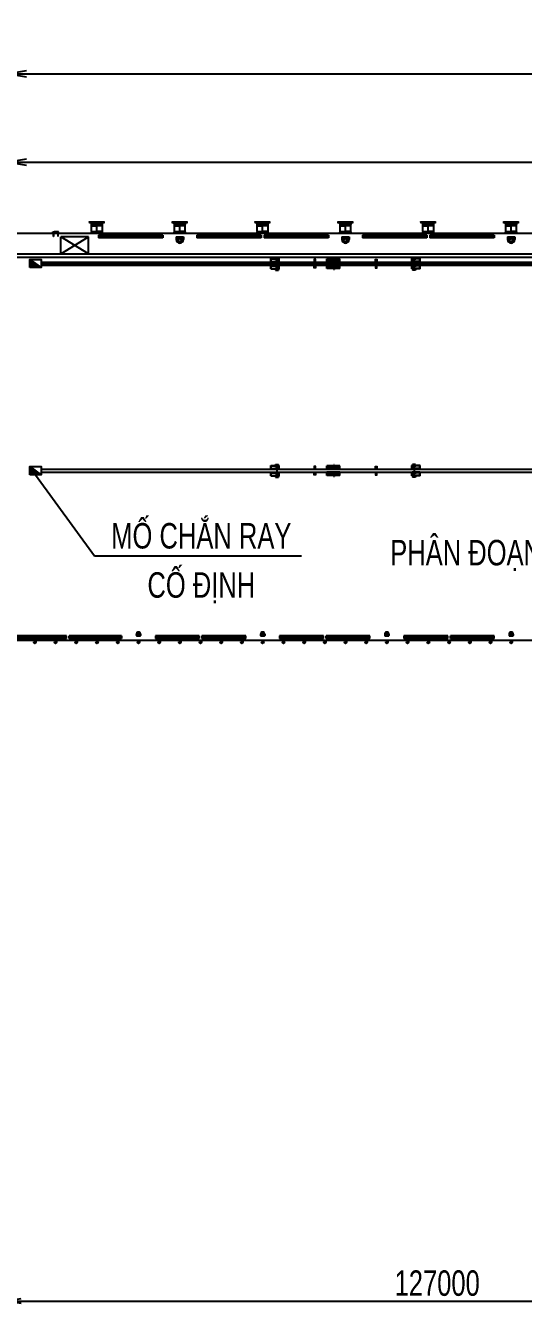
# Model space of a CAD drawing. Extents: x 3412 to 1212600, y 2456 to 246916.
# Drawn here: x 409423 to 482711, y 30037 to 219290 of the extents above; entities that cross this region are included whole.
import ezdxf
from ezdxf.enums import TextEntityAlignment as Align

# ---------------------------------------------------------------- set-up
doc = ezdxf.new("R2010")
doc.units = 0
doc.header["$LTSCALE"] = 20
doc.header["$MEASUREMENT"] = 0
for name, pattern in [('ACAD_ISO10W100', [18, 12, -3, 0, -3]), ('CENTER', [2, 1.25, -0.25, 0.25, -0.25]), ('CENTER2', [28.575, 19.05, -3.175, 3.175, -3.175]), ('HIDDEN', [0.375, 0.25, -0.125])]:
    doc.linetypes.add(name, pattern=pattern)
doc.layers.get('0').update_dxf_attribs({"linetype": 'CONTINUOUS'})
doc.layers.get('DEFPOINTS').update_dxf_attribs({"linetype": 'CONTINUOUS'})
for name, color, linetype in [('BAO', 7, 'CONTINUOUS'), ('CEN', 1, 'CENTER'), ('CENTER', 1, 'CENTER2'), ('DIM', 4, 'CONTINUOUS'), ('FENDER', 4, 'CONTINUOUS'), ('Gochanxe', 6, 'CONTINUOUS'), ('HIDDEN', 9, 'HIDDEN'), ('KHUAT', 8, 'HIDDEN'), ('TEXT', 4, 'CONTINUOUS'), ('Text-Vie', 4, 'CONTINUOUS'), ('THEP', 2, 'CONTINUOUS'), ('TRUC', 1, 'CENTER'), ('ve', 6, 'CONTINUOUS')]:
    doc.layers.add(name, color=color, linetype=linetype)
doc.styles.add('VNROMANS', font='vn_vni.shx', dxfattribs={"width": 0.75, "bigfont": 'bigfont.shx'})
doc.dimstyles.new('D1500', dxfattribs={"dimscale": 1500, "dimtxt": 2.5, "dimasz": 1.5, "dimexe": 1, "dimexo": 0, "dimgap": 0.5, "dimtad": 1, "dimzin": 12, "dimdsep": 46, "dimtxsty": 'VNROMANS', "dimblk1": 'OPEN', "dimblk2": 'OPEN', "dimsah": 1, "dimcen": -1, "dimclrd": 4, "dimclre": 4, "dimclrt": 4, "dimadec": 0, "dimazin": 0, "dimtfac": 1, "dimtmove": 2, "dimatfit": 3, "dimldrblk": 'OPEN', "dimfxl": 1, "dimtolj": 1, "dimtzin": 12, "dimarcsym": 0})
doc.dimstyles.new('D2000', dxfattribs={"dimscale": 2000, "dimtxt": 2.5, "dimasz": 1.5, "dimexe": 1, "dimexo": 0, "dimgap": 0.65, "dimtad": 1, "dimdec": 0, "dimzin": 12, "dimdsep": 46, "dimtxsty": 'VNROMANS', "dimblk1": 'OPEN', "dimblk2": 'OPEN', "dimsah": 1, "dimcen": -1, "dimclrd": 4, "dimclre": 4, "dimclrt": 4, "dimadec": 0, "dimazin": 0, "dimtfac": 1, "dimtdec": 0, "dimtmove": 2, "dimatfit": 3, "dimldrblk": 'OPEN', "dimfxl": 1, "dimtolj": 1, "dimtzin": 12, "dimarcsym": 0})

# ---------------------------------------------------------------- blocks, each defined once
blk = doc.blocks.new('STOWN PIN')
at = {"layer": 'BAO'}
for p, q in [((1013225, 483978), (1013225, 483508)), ((1013225, 483978), (1015125, 483978)), ((1013225, 483508), (1015125, 483508)), ((1013225, 483048), (1013225, 482578)), ((1013225, 483048), (1015125, 483048)), ((1013355, 483903), (1013355, 483553)), ((1013355, 483903), (1014995, 483903)), ((1013355, 483553), (1014995, 483553)), ((1013355, 483003), (1014995, 483003)), ((1013355, 482653), (1013355, 483003)), ((1013355, 482653), (1014995, 482653)), ((1013475, 483818), (1013475, 483783)), ((1013475, 483818), (1014875, 483818)), ((1013475, 483783), (1014875, 483783)), ((1013475, 483638), (1013475, 483673)), ((1013475, 483673), (1014875, 483673)), ((1013475, 483638), (1014875, 483638)), ((1013475, 482918), (1014875, 482918)), ((1013475, 482918), (1013475, 482883)), ((1013475, 482883), (1014875, 482883)), ((1013475, 482773), (1014875, 482773)), ((1013475, 482738), (1013475, 482773)), ((1013475, 482738), (1014875, 482738)), ((1013575, 483818), (1013575, 483783)), ((1013575, 483638), (1013575, 483673)), ((1013575, 482918), (1013575, 482883)), ((1013575, 482738), (1013575, 482773)), ((1013875, 483853), (1013975, 483853)), ((1013875, 483853), (1013875, 483603)), ((1013875, 483603), (1013975, 483603)), ((1013875, 482703), (1013875, 482953)), ((1013875, 482953), (1013975, 482953)), ((1013875, 482703), (1013975, 482703)), ((1013975, 483853), (1013975, 483603)), ((1013975, 482703), (1013975, 482953)), ((1014375, 483853), (1014475, 483853)), ((1014375, 483853), (1014375, 483603)), ((1014375, 483603), (1014475, 483603)), ((1014375, 482703), (1014375, 482953)), ((1014375, 482953), (1014475, 482953)), ((1014375, 482703), (1014475, 482703)), ((1014475, 483853), (1014475, 483603)), ((1014475, 482703), (1014475, 482953)), ((1014775, 483818), (1014775, 483783)), ((1014775, 483638), (1014775, 483673)), ((1014775, 482918), (1014775, 482883)), ((1014775, 482738), (1014775, 482773)), ((1014875, 483818), (1014875, 483783)), ((1014875, 483638), (1014875, 483673)), ((1014875, 482918), (1014875, 482883)), ((1014875, 482738), (1014875, 482773)), ((1014995, 483903), (1014995, 483553)), ((1014995, 482653), (1014995, 483003)), ((1015125, 483978), (1015125, 483508)), ((1015125, 483048), (1015125, 482578)), ((1013225, 482578), (1015125, 482578))]:
    blk.add_line(p, q, dxfattribs=at)
at = {"layer": 'CEN', "ltscale": 0.1}
for p, q in [((1013225, 483728), (1015125, 483728)), ((1013225, 482828), (1015125, 482828)), ((1013460, 483803), (1013370, 483803)), ((1013460, 483653), (1013370, 483653)), ((1013460, 482903), (1013370, 482903)), ((1013460, 482753), (1013370, 482753)), ((1013415, 483848), (1013415, 483759)), ((1013415, 483609), (1013415, 483698)), ((1013415, 482948), (1013415, 482859)), ((1013415, 482709), (1013415, 482798)), ((1014075, 483764), (1014075, 483693)), ((1014075, 482793), (1014075, 482864)), ((1014890, 483803), (1014980, 483803)), ((1014890, 483653), (1014980, 483653)), ((1014890, 482903), (1014980, 482903)), ((1014890, 482753), (1014980, 482753)), ((1014935, 483848), (1014935, 483759)), ((1014935, 483609), (1014935, 483698)), ((1014935, 482948), (1014935, 482859)), ((1014935, 482709), (1014935, 482798))]:
    blk.add_line(p, q, dxfattribs=at)
at = {"layer": 'HIDDEN', "ltscale": 0.2}
for p, q in [((1014055, 483728), (1014055, 484151)), ((1014055, 482828), (1014055, 482406)), ((1014095, 483728), (1014095, 484151)), ((1014095, 482828), (1014095, 482406))]:
    blk.add_line(p, q, dxfattribs=at)
at = {"layer": 'KHUAT'}
for p, q in [((1013690, 483876), (1013780, 483876)), ((1013690, 483876), (1013690, 483786)), ((1013690, 483786), (1013780, 483786)), ((1013690, 483671), (1013780, 483671)), ((1013690, 483671), (1013690, 483581)), ((1013690, 483581), (1013780, 483581)), ((1013690, 482886), (1013690, 482961)), ((1013690, 482961), (1013780, 482961)), ((1013690, 482886), (1013780, 482886)), ((1013690, 482771), (1013780, 482771)), ((1013690, 482696), (1013690, 482771)), ((1013690, 482696), (1013780, 482696)), ((1013780, 483876), (1013780, 483786)), ((1013780, 483671), (1013780, 483581)), ((1013780, 482886), (1013780, 482961)), ((1013780, 482696), (1013780, 482771)), ((1014130, 483876), (1014130, 483786)), ((1014130, 483876), (1014220, 483876)), ((1014130, 483786), (1014220, 483786)), ((1014130, 483671), (1014130, 483581)), ((1014130, 483671), (1014220, 483671)), ((1014130, 483581), (1014220, 483581)), ((1014130, 482961), (1014220, 482961)), ((1014130, 482886), (1014130, 482961)), ((1014130, 482886), (1014220, 482886)), ((1014130, 482771), (1014220, 482771)), ((1014130, 482696), (1014130, 482771)), ((1014130, 482696), (1014220, 482696)), ((1014220, 483876), (1014220, 483786)), ((1014220, 483671), (1014220, 483581)), ((1014220, 482886), (1014220, 482961)), ((1014220, 482696), (1014220, 482771)), ((1014570, 483876), (1014660, 483876)), ((1014570, 483876), (1014570, 483786)), ((1014570, 483786), (1014660, 483786)), ((1014570, 483671), (1014660, 483671)), ((1014570, 483671), (1014570, 483581)), ((1014570, 483581), (1014660, 483581)), ((1014570, 482886), (1014570, 482961)), ((1014570, 482961), (1014660, 482961)), ((1014570, 482886), (1014660, 482886)), ((1014570, 482696), (1014570, 482771)), ((1014570, 482771), (1014660, 482771)), ((1014570, 482696), (1014660, 482696)), ((1014660, 483876), (1014660, 483786)), ((1014660, 483671), (1014660, 483581)), ((1014660, 482886), (1014660, 482961)), ((1014660, 482696), (1014660, 482771))]:
    blk.add_line(p, q, dxfattribs=at)
for centre in [(1014075, 483728), (1014075, 482828)]:
    blk.add_circle(centre, 20, dxfattribs=at)
for centre, radius, start, end in [((1014065, 484145), 12, 33.19479, 146.80525), ((1014085, 484145), 11.9, 33.18021, 146.81983), ((1014085, 484158), 11.9, 213.18021, 326.81983), ((1014065, 482412), 12, 213.19475, 326.80521), ((1014085, 482399), 11.9, 33.18017, 146.81979), ((1014085, 482412), 11.9, 213.18017, 326.81979)]:
    blk.add_arc(centre, radius, start, end, dxfattribs=at)
blk = doc.blocks.new('_OPEN')
at = {"color": 0, "linetype": 'ByBlock'}
for p, q in [((-1, 0.167), (0, 0)), ((0, 0), (-1, -0.167)), ((0, 0), (-1, 0))]:
    blk.add_line(p, q, dxfattribs=at)
blk = doc.blocks.new('*D65')
at = {"layer": 'DEFPOINTS', "color": 0, "transparency": 16777216}
for p in [(406528, 37231), (533528, 37231), (533528, 31537)]:
    blk.add_point(p, dxfattribs=at)
at = {"layer": 'DIM', "color": 4, "lineweight": -2, "transparency": 16777216}
for p, q in [((406528, 37231), (406528, 30037)), ((533528, 37231), (533528, 30037)), ((408778, 31537), (531278, 31537))]:
    blk.add_line(p, q, dxfattribs=at)
at = {"layer": 'DIM', "color": 4, "lineweight": -2, "transparency": 16777216, "xscale": 2250, "yscale": 2250, "zscale": 2250, "rotation": 180}
blk.add_blockref('_OPEN', (406528, 31537), dxfattribs=at)
at = {"layer": 'DIM', "color": 4, "lineweight": -2, "transparency": 16777216, "xscale": 2250, "yscale": 2250, "zscale": 2250}
blk.add_blockref('_OPEN', (533528, 31537), dxfattribs=at)
at = {"layer": 'DIM', "color": 4, "transparency": 16777216, "insert": (470028, 34162), "char_height": 3750, "attachment_point": 5, "style": 'VNROMANS'}
blk.add_mtext('\\A1;127000', dxfattribs=at)
blk = doc.blocks.new('demd400')
at = {"layer": 'BAO', "color": 6}
for radius in [200, 100]:
    blk.add_circle((7334189.5, 1053256.5), radius, dxfattribs=at)
blk = doc.blocks.new('DEM1450')
at = {"layer": 'DIM', "color": 1, "linetype": 'CENTER2', "ltscale": 2}
for p, q in [((-1450804, 656360), (-1450804, 656532)), ((-1450804, 654952), (-1450804, 655124)), ((-1449154, 656360), (-1449154, 656532)), ((-1449154, 654952), (-1449154, 655124))]:
    blk.add_line(p, q, dxfattribs=at)
at = {"layer": 've', "color": 7}
for p, q in [((-1450904, 656425), (-1450904, 656467)), ((-1450904, 656467), (-1449054, 656467)), ((-1450904, 656425), (-1450846, 656425)), ((-1450904, 655059), (-1449979, 655059)), ((-1450904, 655017), (-1450904, 655059)), ((-1450904, 655017), (-1449054, 655017)), ((-1450774, 656367), (-1450846, 656425)), ((-1450846, 656425), (-1449979, 656425)), ((-1450751, 655117), (-1450809, 655059)), ((-1450786, 656065), (-1449979, 656065)), ((-1450786, 655290), (-1450786, 656058)), ((-1450785, 656072), (-1450775, 656174)), ((-1450784, 655269), (-1449979, 655269)), ((-1450757, 655173), (-1450780, 655249)), ((-1450774, 656367), (-1449979, 656367)), ((-1450774, 656188), (-1450774, 656367)), ((-1450774, 656181), (-1449979, 656181)), ((-1450752, 655153), (-1449979, 655153)), ((-1450751, 655117), (-1450751, 655132)), ((-1450751, 655117), (-1449979, 655117)), ((-1449054, 656425), (-1449979, 656425)), ((-1449184, 656367), (-1449979, 656367)), ((-1449184, 656181), (-1449979, 656181)), ((-1449172, 656065), (-1449979, 656065)), ((-1449173, 655269), (-1449979, 655269)), ((-1449205, 655153), (-1449979, 655153)), ((-1449207, 655117), (-1449979, 655117)), ((-1449054, 655059), (-1449979, 655059)), ((-1449719, 655059), (-1449894, 655059)), ((-1449174, 655059), (-1449219, 655059)), ((-1449207, 655117), (-1449207, 655132)), ((-1449207, 655117), (-1449207, 655132)), ((-1449207, 655117), (-1449149, 655059)), ((-1449207, 655117), (-1449174, 655084)), ((-1449201, 655173), (-1449178, 655249)), ((-1449184, 656367), (-1449112, 656425)), ((-1449184, 656188), (-1449184, 656367)), ((-1449173, 656072), (-1449183, 656174)), ((-1449172, 655290), (-1449172, 656058)), ((-1449054, 656425), (-1449054, 656467)), ((-1449054, 655017), (-1449054, 655059))]:
    blk.add_line(p, q, dxfattribs=at)
at = {"layer": 've', "color": 1, "linetype": 'ACAD_ISO10W100', "ltscale": 0.1}
blk.add_line((-1449979, 655017), (-1449979, 656639), dxfattribs=at)
blk.add_line((-1449979, 655017), (-1449979, 656639), dxfattribs=at)
at = {"layer": 've', "color": 7}
for centre, start, end in [((-1450641, 656058), 174.09386, 180), ((-1450641, 655290), 180, 196.78983), ((-1450919, 656188), 354.09386, 0), ((-1450896, 655132), 0, 16.78983), ((-1449062, 655132), 163.21017, 180), ((-1449039, 656188), 180, 185.90614), ((-1449317, 655290), 343.21017, 0), ((-1449317, 656058), 0, 5.90614)]:
    blk.add_arc(centre, 145, start, end, dxfattribs=at)
blk = doc.blocks.new('*D75')
at = {"layer": 'DEFPOINTS', "color": 0, "transparency": 16777216}
for p in [(609538, 199207), (406528, 192931), (609538, 192931)]:
    blk.add_point(p, dxfattribs=at)
at = {"layer": 'DIM', "color": 4, "lineweight": -2, "transparency": 16777216}
for p, q in [((406528, 192931), (406528, 201207)), ((609538, 192931), (609538, 201207)), ((409528, 199207), (606538, 199207))]:
    blk.add_line(p, q, dxfattribs=at)
at = {"layer": 'DIM', "color": 4, "lineweight": -2, "transparency": 16777216, "xscale": 3000, "yscale": 3000, "zscale": 3000, "rotation": 180}
blk.add_blockref('_OPEN', (406528, 199207), dxfattribs=at)
at = {"layer": 'DIM', "color": 4, "lineweight": -2, "transparency": 16777216, "xscale": 3000, "yscale": 3000, "zscale": 3000}
blk.add_blockref('_OPEN', (609538, 199207), dxfattribs=at)
at = {"layer": 'DIM', "color": 4, "transparency": 16777216, "insert": (508033, 203007), "char_height": 5000, "attachment_point": 5, "style": 'VNROMANS'}
blk.add_mtext('\\A1;203010', dxfattribs=at)
blk = doc.blocks.new('*D79')
at = {"layer": 'DEFPOINTS', "color": 0, "transparency": 16777216}
for p in [(1206528, 212209), (406528, 192931), (1206528, 192931)]:
    blk.add_point(p, dxfattribs=at)
at = {"layer": 'DIM', "color": 4, "lineweight": -2, "transparency": 16777216}
for p, q in [((406528, 192931), (406528, 214209)), ((1206528, 192931), (1206528, 214209)), ((409528, 212209), (1203528, 212209))]:
    blk.add_line(p, q, dxfattribs=at)
at = {"layer": 'DIM', "color": 4, "lineweight": -2, "transparency": 16777216, "xscale": 3000, "yscale": 3000, "zscale": 3000, "rotation": 180}
blk.add_blockref('_OPEN', (406528, 212209), dxfattribs=at)
at = {"layer": 'DIM', "color": 4, "lineweight": -2, "transparency": 16777216, "xscale": 3000, "yscale": 3000, "zscale": 3000}
blk.add_blockref('_OPEN', (1206528, 212209), dxfattribs=at)
at = {"layer": 'DIM', "color": 4, "transparency": 16777216, "insert": (806528, 216009), "char_height": 5000, "attachment_point": 5, "style": 'VNROMANS'}
blk.add_mtext('\\A1;800000', dxfattribs=at)
blk = doc.blocks.new('gcx')
at = {"layer": 'Gochanxe'}
for p, q in [((23095, -300), (13595, -300)), ((13595, -300), (13595, -700)), ((23095, -550), (13595, -550)), ((23095, -700), (13595, -700)), ((23095, -300), (23095, -700)), ((28096, -300), (28096, -700)), ((37595, -300), (28096, -300)), ((37595, -550), (28096, -550)), ((37595, -700), (28096, -700)), ((37595, -300), (37595, -700)), ((47495, -300), (37995, -300)), ((37995, -300), (37995, -700)), ((47495, -550), (37995, -550)), ((47495, -700), (37995, -700)), ((47495, -300), (47495, -700)), ((52496, -300), (52496, -700)), ((61995, -300), (52496, -300)), ((61995, -550), (52496, -550)), ((61995, -700), (52496, -700)), ((61995, -300), (61995, -700)), ((71896, -300), (62395, -300)), ((62395, -300), (62395, -700)), ((71896, -550), (62395, -550)), ((71896, -700), (62395, -700)), ((71896, -300), (71896, -700)), ((8895, -59300), (1195, -59300)), ((8895, -59450), (1195, -59450)), ((8895, -59700), (1195, -59700)), ((8895, -59700), (8895, -59300)), ((16995, -59300), (9295, -59300)), ((9295, -59700), (9295, -59300)), ((16995, -59450), (9295, -59450)), ((16995, -59700), (9295, -59700)), ((16995, -59300), (16995, -59700)), ((21995, -59300), (21995, -59700)), ((28445, -59300), (21995, -59300)), ((28445, -59450), (21995, -59450)), ((28445, -59700), (21995, -59700)), ((28445, -59700), (28445, -59300)), ((35295, -59300), (28845, -59300)), ((28845, -59700), (28845, -59300)), ((35295, -59450), (28845, -59450)), ((35295, -59700), (28845, -59700)), ((35295, -59700), (35295, -59300)), ((40295, -59300), (40295, -59700)), ((46745, -59300), (40295, -59300)), ((46745, -59450), (40295, -59450)), ((46745, -59700), (40295, -59700)), ((46745, -59700), (46745, -59300)), ((53595, -59300), (47145, -59300)), ((47145, -59700), (47145, -59300)), ((53595, -59450), (47145, -59450)), ((53595, -59700), (47145, -59700)), ((53595, -59700), (53595, -59300)), ((58595, -59300), (58595, -59700)), ((65045, -59300), (58595, -59300)), ((65045, -59450), (58595, -59450)), ((65045, -59700), (58595, -59700)), ((65045, -59700), (65045, -59300)), ((71895, -59300), (65445, -59300)), ((65445, -59700), (65445, -59300)), ((71895, -59450), (65445, -59450)), ((71895, -59700), (65445, -59700)), ((71895, -59700), (71895, -59300))]:
    blk.add_line(p, q, dxfattribs=at)

msp = doc.modelspace()

# ---------------------------------------------------------------- hatches: boundary and pattern name
at = {"layer": 'BAO', "linetype": 'ByBlock'}
for points in [[(410021.595, 184856.991), (410021.595, 183674.991), (411706.595, 183674.991)], [(410021.595, 154376.991), (410021.595, 153194.991), (411706.595, 153194.991)]]:
    msp.add_hatch(color=256, dxfattribs=at).paths.add_polyline_path(points)
at = {"layer": 'BAO', "linetype": 'ByBlock', "lineweight": 15}
h = msp.add_hatch(color=256, dxfattribs=at)
h.paths.add_polyline_path([(452173.412, 184915.991), (452023.412, 184915.991), (452023.412, 184765.991), (452173.412, 184765.991)])
h.paths.add_polyline_path([(452023.412, 184765.991), (451873.412, 184765.991), (451873.412, 184615.991), (452023.412, 184615.991)])
h = msp.add_hatch(color=256, dxfattribs=at)
h.paths.add_polyline_path([(452173.412, 183915.991), (452023.412, 183915.991), (452023.412, 183765.991), (452173.412, 183765.991)])
h.paths.add_polyline_path([(452023.412, 183765.991), (451873.412, 183765.991), (451873.412, 183615.991), (452023.412, 183615.991)])
h = msp.add_hatch(color=256, dxfattribs=at)
h.paths.add_polyline_path([(460873.412, 184915.991), (461023.412, 184915.991), (461023.412, 184765.991), (460873.412, 184765.991)])
h.paths.add_polyline_path([(461023.412, 184765.991), (461173.412, 184765.991), (461173.412, 184615.991), (461023.412, 184615.991)])
h = msp.add_hatch(color=256, dxfattribs=at)
h.paths.add_polyline_path([(460873.412, 183915.991), (461023.412, 183915.991), (461023.412, 183765.991), (460873.412, 183765.991)])
h.paths.add_polyline_path([(461023.412, 183765.991), (461173.412, 183765.991), (461173.412, 183615.991), (461023.412, 183615.991)])
h = msp.add_hatch(color=256, dxfattribs=at)
h.paths.add_polyline_path([(452173.412, 154435.991), (452023.412, 154435.991), (452023.412, 154285.991), (452173.412, 154285.991)])
h.paths.add_polyline_path([(452023.412, 154285.991), (451873.412, 154285.991), (451873.412, 154135.991), (452023.412, 154135.991)])
h = msp.add_hatch(color=256, dxfattribs=at)
h.paths.add_polyline_path([(452173.412, 153435.991), (452023.412, 153435.991), (452023.412, 153285.991), (452173.412, 153285.991)])
h.paths.add_polyline_path([(452023.412, 153285.991), (451873.412, 153285.991), (451873.412, 153135.991), (452023.412, 153135.991)])
h = msp.add_hatch(color=256, dxfattribs=at)
h.paths.add_polyline_path([(460873.412, 154435.991), (461023.412, 154435.991), (461023.412, 154285.991), (460873.412, 154285.991)])
h.paths.add_polyline_path([(461023.412, 154285.991), (461173.412, 154285.991), (461173.412, 154135.991), (461023.412, 154135.991)])
h = msp.add_hatch(color=256, dxfattribs=at)
h.paths.add_polyline_path([(460873.412, 153435.991), (461023.412, 153435.991), (461023.412, 153285.991), (460873.412, 153285.991)])
h.paths.add_polyline_path([(461023.412, 153285.991), (461173.412, 153285.991), (461173.412, 153135.991), (461023.412, 153135.991)])

# ---------------------------------------------------------------- linework, layer by layer
at = {"color": 7}
msp.add_line((406528.412, 188765.991), (506518.412, 188765.991), dxfattribs=at)
at = {"layer": 'BAO'}
for p, q in [((413398.412, 188765.991), (413398.412, 188965.991)), ((413398.412, 188965.991), (413598.412, 188965.991)), ((413483.412, 188565.991), (413483.412, 188265.991)), ((413513.412, 188565.991), (413483.412, 188565.991)), ((413513.412, 188265.991), (413483.412, 188265.991)), ((413513.412, 188565.991), (413513.412, 188265.991)), ((413598.412, 188965.991), (413598.412, 188765.991)), ((414023.412, 188940.991), (413623.412, 188940.991)), ((413623.412, 188890.991), (414023.412, 188890.991)), ((414048.412, 188965.991), (414048.412, 188765.991)), ((414248.412, 188965.991), (414048.412, 188965.991)), ((414133.412, 188565.991), (414133.412, 188265.991)), ((414163.412, 188565.991), (414133.412, 188565.991)), ((414163.412, 188265.991), (414133.412, 188265.991)), ((414163.412, 188565.991), (414163.412, 188265.991)), ((414248.412, 188765.991), (414248.412, 188965.991)), ((418685.912, 185695.991), (414585.912, 188195.991)), ((414585.962, 185695.991), (418685.912, 188195.991)), ((431600.627, 188230.991), (431600.627, 187823.491)), ((431600.627, 188230.991), (432645.627, 188230.991)), ((431925.406, 187744.076), (431925.406, 187797.187)), ((432320.848, 187744.076), (432320.848, 187797.187)), ((432645.627, 188230.991), (432645.627, 187823.491)), ((456000.627, 188230.991), (456000.627, 187823.491)), ((456000.627, 188230.991), (457045.627, 188230.991)), ((456325.406, 187744.076), (456325.406, 187797.187)), ((456720.848, 187744.076), (456720.848, 187797.187)), ((457045.627, 188230.991), (457045.627, 187823.491)), ((480400.627, 188230.991), (480400.627, 187823.491)), ((480400.627, 188230.991), (481445.627, 188230.991)), ((480725.406, 187744.076), (480725.406, 187797.187)), ((481120.848, 187744.076), (481120.848, 187797.187)), ((481445.627, 188230.991), (481445.627, 187823.491)), ((406528.412, 185695.991), (415073.412, 185695.991)), ((418680.961, 185695.991), (500628.412, 185695.991)), ((406528.412, 185235.991), (415073.412, 185235.991)), ((411706.595, 184495.991), (1008695.912, 184495.991)), ((411706.595, 184035.991), (1008695.912, 184035.991)), ((415073.412, 185235.991), (500628.412, 185235.991)), ((415073.412, 184495.991), (418873.412, 184495.991)), ((445523.412, 185020.991), (446213.412, 185020.991)), ((445523.412, 184545.991), (445523.412, 185020.991)), ((445573.412, 184970.991), (445523.412, 185020.991)), ((445573.412, 184495.991), (445523.412, 184545.991)), ((445573.412, 184035.991), (445523.412, 183985.991)), ((445523.412, 183510.991), (445523.412, 183985.991)), ((445573.412, 184970.991), (446263.412, 184970.991)), ((445573.412, 184495.991), (445573.412, 184970.991)), ((445573.412, 184570.991), (446723.412, 184570.991)), ((445573.412, 184495.991), (446723.412, 184495.991)), ((445573.412, 184035.991), (446723.412, 184035.991)), ((445573.412, 183560.991), (445573.412, 184035.991)), ((445573.412, 183960.991), (446723.412, 183960.991)), ((446213.412, 185170.991), (446633.412, 185170.991)), ((446213.412, 185020.991), (446213.412, 185170.991)), ((446263.412, 185120.991), (446213.412, 185170.991)), ((446213.412, 185020.991), (446263.412, 184970.991)), ((446263.412, 184970.991), (446263.412, 185120.991)), ((446263.412, 185120.991), (446583.412, 185120.991)), ((446263.412, 184815.991), (446263.412, 184865.991)), ((446263.412, 184865.991), (446583.412, 184865.991)), ((446263.412, 184815.991), (446583.412, 184815.991)), ((446263.412, 184725.991), (446583.412, 184725.991)), ((446263.412, 184675.991), (446263.412, 184725.991)), ((446263.412, 184675.991), (446583.412, 184675.991)), ((446263.412, 183855.991), (446583.412, 183855.991)), ((446263.412, 183855.991), (446263.412, 183805.991)), ((446263.412, 183805.991), (446583.412, 183805.991)), ((446263.412, 183715.991), (446263.412, 183665.991)), ((446263.412, 183715.991), (446583.412, 183715.991)), ((446263.412, 183665.991), (446583.412, 183665.991)), ((446583.412, 185120.991), (446633.412, 185170.991)), ((446583.412, 184970.991), (446583.412, 185120.991)), ((446633.412, 185020.991), (446583.412, 184970.991)), ((446583.412, 184970.991), (446723.412, 184970.991)), ((446583.412, 184815.991), (446583.412, 184865.991)), ((446583.412, 184675.991), (446583.412, 184725.991)), ((446583.412, 183855.991), (446583.412, 183805.991)), ((446583.412, 183715.991), (446583.412, 183665.991)), ((446633.412, 185020.991), (446633.412, 185170.991)), ((446633.412, 185020.991), (446773.412, 185020.991)), ((446723.412, 184495.991), (446723.412, 184970.991)), ((446773.412, 184545.991), (446723.412, 184495.991)), ((446773.412, 183985.991), (446723.412, 184035.991)), ((446723.412, 183560.991), (446723.412, 184035.991)), ((446773.412, 184545.991), (446773.412, 185020.991)), ((446773.412, 183510.991), (446773.412, 183985.991)), ((466273.412, 184545.991), (466273.412, 185020.991)), ((466413.412, 185020.991), (466273.412, 185020.991)), ((466273.412, 184545.991), (466323.412, 184495.991)), ((466273.412, 183985.991), (466323.412, 184035.991)), ((466273.412, 183510.991), (466273.412, 183985.991)), ((466323.412, 184495.991), (466323.412, 184970.991)), ((466463.412, 184970.991), (466323.412, 184970.991)), ((467473.412, 184570.991), (466323.412, 184570.991)), ((467473.412, 184495.991), (466323.412, 184495.991)), ((467473.412, 184035.991), (466323.412, 184035.991)), ((466323.412, 183560.991), (466323.412, 184035.991)), ((467473.412, 183960.991), (466323.412, 183960.991)), ((466833.412, 185170.991), (466413.412, 185170.991)), ((466413.412, 185020.991), (466413.412, 185170.991)), ((466463.412, 185120.991), (466413.412, 185170.991)), ((466413.412, 185020.991), (466463.412, 184970.991)), ((466463.412, 184970.991), (466463.412, 185120.991)), ((466783.412, 185120.991), (466463.412, 185120.991)), ((466463.412, 184815.991), (466463.412, 184865.991)), ((466783.412, 184865.991), (466463.412, 184865.991)), ((466783.412, 184815.991), (466463.412, 184815.991)), ((466783.412, 184725.991), (466463.412, 184725.991)), ((466463.412, 184675.991), (466463.412, 184725.991)), ((466783.412, 184675.991), (466463.412, 184675.991)), ((466783.412, 183855.991), (466463.412, 183855.991)), ((466463.412, 183855.991), (466463.412, 183805.991)), ((466783.412, 183805.991), (466463.412, 183805.991)), ((466463.412, 183715.991), (466463.412, 183665.991)), ((466783.412, 183715.991), (466463.412, 183715.991)), ((466783.412, 183665.991), (466463.412, 183665.991)), ((466783.412, 185120.991), (466833.412, 185170.991)), ((466783.412, 184970.991), (466783.412, 185120.991)), ((466833.412, 185020.991), (466783.412, 184970.991)), ((467473.412, 184970.991), (466783.412, 184970.991)), ((466783.412, 184815.991), (466783.412, 184865.991)), ((466783.412, 184675.991), (466783.412, 184725.991)), ((466783.412, 183855.991), (466783.412, 183805.991)), ((466783.412, 183715.991), (466783.412, 183665.991)), ((466833.412, 185020.991), (466833.412, 185170.991)), ((467523.412, 185020.991), (466833.412, 185020.991)), ((467473.412, 184970.991), (467523.412, 185020.991)), ((467473.412, 184495.991), (467473.412, 184970.991)), ((467473.412, 184495.991), (467523.412, 184545.991)), ((467473.412, 184035.991), (467523.412, 183985.991)), ((467473.412, 183560.991), (467473.412, 184035.991)), ((467523.412, 184545.991), (467523.412, 185020.991)), ((467523.412, 183510.991), (467523.412, 183985.991)), ((445573.412, 183560.991), (445523.412, 183510.991)), ((445523.412, 183510.991), (446213.412, 183510.991)), ((445573.412, 183560.991), (446263.412, 183560.991)), ((446263.412, 183560.991), (446213.412, 183510.991)), ((446213.412, 183510.991), (446213.412, 183310.991)), ((446263.412, 183360.991), (446213.412, 183310.991)), ((446213.412, 183310.991), (446633.412, 183310.991)), ((446263.412, 183560.991), (446263.412, 183360.991)), ((446263.412, 183360.991), (446583.412, 183360.991)), ((446633.412, 183510.991), (446583.412, 183560.991)), ((446583.412, 183560.991), (446723.412, 183560.991)), ((446583.412, 183560.991), (446583.412, 183360.991)), ((446583.412, 183360.991), (446633.412, 183310.991)), ((446633.412, 183510.991), (446773.412, 183510.991)), ((446633.412, 183510.991), (446633.412, 183310.991)), ((446723.412, 183560.991), (446773.412, 183510.991)), ((466323.412, 183560.991), (466273.412, 183510.991)), ((466413.412, 183510.991), (466273.412, 183510.991)), ((466463.412, 183560.991), (466323.412, 183560.991)), ((466413.412, 183510.991), (466463.412, 183560.991)), ((466413.412, 183510.991), (466413.412, 183310.991)), ((466463.412, 183360.991), (466413.412, 183310.991)), ((466833.412, 183310.991), (466413.412, 183310.991)), ((466463.412, 183560.991), (466463.412, 183360.991)), ((466783.412, 183360.991), (466463.412, 183360.991)), ((466783.412, 183560.991), (466833.412, 183510.991)), ((466783.412, 183560.991), (466783.412, 183360.991)), ((467473.412, 183560.991), (466783.412, 183560.991)), ((466783.412, 183360.991), (466833.412, 183310.991)), ((466833.412, 183510.991), (466833.412, 183310.991)), ((467523.412, 183510.991), (466833.412, 183510.991)), ((467473.412, 183560.991), (467523.412, 183510.991)), ((411706.595, 154015.991), (1009210.535, 154015.991)), ((411706.595, 153555.991), (1009210.535, 153555.991)), ((445523.412, 154540.991), (446213.412, 154540.991)), ((445523.412, 154065.991), (445523.412, 154540.991)), ((445573.412, 154490.991), (445523.412, 154540.991)), ((445573.412, 154015.991), (445523.412, 154065.991)), ((445573.412, 153555.991), (445523.412, 153505.991)), ((445523.412, 153030.991), (445523.412, 153505.991)), ((445573.412, 154490.991), (446263.412, 154490.991)), ((445573.412, 154015.991), (445573.412, 154490.991)), ((445573.412, 154090.991), (446723.412, 154090.991)), ((445573.412, 154015.991), (446723.412, 154015.991)), ((445573.412, 153555.991), (446723.412, 153555.991)), ((445573.412, 153080.991), (445573.412, 153555.991)), ((445573.412, 153480.991), (446723.412, 153480.991)), ((446213.412, 154690.991), (446633.412, 154690.991)), ((446213.412, 154540.991), (446213.412, 154690.991)), ((446263.412, 154640.991), (446213.412, 154690.991)), ((446213.412, 154540.991), (446263.412, 154490.991)), ((446263.412, 154490.991), (446263.412, 154640.991)), ((446263.412, 154640.991), (446583.412, 154640.991)), ((446263.412, 154335.991), (446263.412, 154385.991)), ((446263.412, 154385.991), (446583.412, 154385.991)), ((446263.412, 154335.991), (446583.412, 154335.991)), ((446263.412, 154245.991), (446583.412, 154245.991)), ((446263.412, 154195.991), (446263.412, 154245.991)), ((446263.412, 154195.991), (446583.412, 154195.991)), ((446263.412, 153375.991), (446583.412, 153375.991)), ((446263.412, 153375.991), (446263.412, 153325.991)), ((446263.412, 153325.991), (446583.412, 153325.991)), ((446583.412, 154640.991), (446633.412, 154690.991)), ((446583.412, 154490.991), (446583.412, 154640.991)), ((446633.412, 154540.991), (446583.412, 154490.991)), ((446583.412, 154490.991), (446723.412, 154490.991)), ((446583.412, 154335.991), (446583.412, 154385.991)), ((446583.412, 154195.991), (446583.412, 154245.991)), ((446583.412, 153375.991), (446583.412, 153325.991)), ((446633.412, 154540.991), (446633.412, 154690.991)), ((446633.412, 154540.991), (446773.412, 154540.991)), ((446723.412, 154015.991), (446723.412, 154490.991)), ((446773.412, 154065.991), (446723.412, 154015.991)), ((446773.412, 153505.991), (446723.412, 153555.991)), ((446723.412, 153080.991), (446723.412, 153555.991)), ((446773.412, 154065.991), (446773.412, 154540.991)), ((446773.412, 153030.991), (446773.412, 153505.991)), ((466273.412, 154065.991), (466273.412, 154540.991)), ((466413.412, 154540.991), (466273.412, 154540.991)), ((466273.412, 154065.991), (466323.412, 154015.991)), ((466273.412, 153505.991), (466323.412, 153555.991)), ((466273.412, 153030.991), (466273.412, 153505.991)), ((466323.412, 154015.991), (466323.412, 154490.991)), ((466463.412, 154490.991), (466323.412, 154490.991)), ((467473.412, 154090.991), (466323.412, 154090.991)), ((467473.412, 154015.991), (466323.412, 154015.991)), ((467473.412, 153555.991), (466323.412, 153555.991)), ((466323.412, 153080.991), (466323.412, 153555.991)), ((467473.412, 153480.991), (466323.412, 153480.991)), ((466833.412, 154690.991), (466413.412, 154690.991)), ((466413.412, 154540.991), (466413.412, 154690.991)), ((466463.412, 154640.991), (466413.412, 154690.991)), ((466413.412, 154540.991), (466463.412, 154490.991)), ((466463.412, 154490.991), (466463.412, 154640.991)), ((466783.412, 154640.991), (466463.412, 154640.991)), ((466463.412, 154335.991), (466463.412, 154385.991)), ((466783.412, 154385.991), (466463.412, 154385.991)), ((466783.412, 154335.991), (466463.412, 154335.991)), ((466783.412, 154245.991), (466463.412, 154245.991)), ((466463.412, 154195.991), (466463.412, 154245.991)), ((466783.412, 154195.991), (466463.412, 154195.991)), ((466783.412, 153375.991), (466463.412, 153375.991)), ((466463.412, 153375.991), (466463.412, 153325.991)), ((466783.412, 153325.991), (466463.412, 153325.991)), ((466783.412, 154640.991), (466833.412, 154690.991)), ((466783.412, 154490.991), (466783.412, 154640.991)), ((466833.412, 154540.991), (466783.412, 154490.991)), ((467473.412, 154490.991), (466783.412, 154490.991)), ((466783.412, 154335.991), (466783.412, 154385.991)), ((466783.412, 154195.991), (466783.412, 154245.991)), ((466783.412, 153375.991), (466783.412, 153325.991)), ((466833.412, 154540.991), (466833.412, 154690.991)), ((467523.412, 154540.991), (466833.412, 154540.991)), ((467473.412, 154490.991), (467523.412, 154540.991)), ((467473.412, 154015.991), (467473.412, 154490.991)), ((467473.412, 154015.991), (467523.412, 154065.991)), ((467473.412, 153555.991), (467523.412, 153505.991)), ((467473.412, 153080.991), (467473.412, 153555.991)), ((467523.412, 154065.991), (467523.412, 154540.991)), ((467523.412, 153030.991), (467523.412, 153505.991)), ((445573.412, 153080.991), (445523.412, 153030.991)), ((445523.412, 153030.991), (446213.412, 153030.991)), ((445573.412, 153080.991), (446263.412, 153080.991)), ((446263.412, 153080.991), (446213.412, 153030.991)), ((446213.412, 153030.991), (446213.412, 152830.991)), ((446263.412, 152880.991), (446213.412, 152830.991)), ((446213.412, 152830.991), (446633.412, 152830.991)), ((446263.412, 153235.991), (446263.412, 153185.991)), ((446263.412, 153235.991), (446583.412, 153235.991)), ((446263.412, 153185.991), (446583.412, 153185.991)), ((446263.412, 153080.991), (446263.412, 152880.991)), ((446263.412, 152880.991), (446583.412, 152880.991)), ((446583.412, 153235.991), (446583.412, 153185.991)), ((446633.412, 153030.991), (446583.412, 153080.991)), ((446583.412, 153080.991), (446723.412, 153080.991)), ((446583.412, 153080.991), (446583.412, 152880.991)), ((446583.412, 152880.991), (446633.412, 152830.991)), ((446633.412, 153030.991), (446773.412, 153030.991)), ((446633.412, 153030.991), (446633.412, 152830.991)), ((446723.412, 153080.991), (446773.412, 153030.991)), ((466323.412, 153080.991), (466273.412, 153030.991)), ((466413.412, 153030.991), (466273.412, 153030.991)), ((466463.412, 153080.991), (466323.412, 153080.991)), ((466413.412, 153030.991), (466463.412, 153080.991)), ((466413.412, 153030.991), (466413.412, 152830.991)), ((466463.412, 152880.991), (466413.412, 152830.991)), ((466833.412, 152830.991), (466413.412, 152830.991)), ((466463.412, 153235.991), (466463.412, 153185.991)), ((466783.412, 153235.991), (466463.412, 153235.991)), ((466783.412, 153185.991), (466463.412, 153185.991)), ((466463.412, 153080.991), (466463.412, 152880.991)), ((466783.412, 152880.991), (466463.412, 152880.991)), ((466783.412, 153235.991), (466783.412, 153185.991)), ((466783.412, 153080.991), (466833.412, 153030.991)), ((466783.412, 153080.991), (466783.412, 152880.991)), ((467473.412, 153080.991), (466783.412, 153080.991)), ((466783.412, 152880.991), (466833.412, 152830.991)), ((466833.412, 153030.991), (466833.412, 152830.991)), ((467523.412, 153030.991), (466833.412, 153030.991)), ((467473.412, 153080.991), (467523.412, 153030.991))]:
    msp.add_line(p, q, dxfattribs=at)
at = {"layer": 'BAO', "ltscale": 0.003}
for p, q in [((418685.912, 188195.991), (414585.912, 188195.991)), ((414585.962, 185695.991), (414585.962, 188195.991)), ((418685.912, 185695.991), (418685.912, 188195.991)), ((414590.912, 185695.991), (418685.912, 185695.991)), ((506280.912, 128765.991), (407028.127, 128765.991))]:
    msp.add_line(p, q, dxfattribs=at)
at = {"layer": 'BAO', "linetype": 'ByBlock'}
for p, q in [((410021.595, 184856.991), (411706.595, 183674.991)), ((410021.595, 154376.991), (411706.595, 153194.991))]:
    msp.add_line(p, q, dxfattribs=at)
at = {"layer": 'BAO', "color": 2, "linetype": 'ByBlock', "lineweight": 15}
for p, q in [((451873.412, 184765.991), (452173.412, 184765.991)), ((451873.412, 183765.991), (452173.412, 183765.991)), ((452023.412, 184915.991), (452023.412, 184615.991)), ((452023.412, 183915.991), (452023.412, 183615.991)), ((461173.412, 184765.991), (460873.412, 184765.991)), ((461173.412, 183765.991), (460873.412, 183765.991)), ((461023.412, 184915.991), (461023.412, 184615.991)), ((461023.412, 183915.991), (461023.412, 183615.991)), ((451873.412, 154285.991), (452173.412, 154285.991)), ((452023.412, 154435.991), (452023.412, 154135.991)), ((452023.412, 153435.991), (452023.412, 153135.991)), ((461173.412, 154285.991), (460873.412, 154285.991)), ((461023.412, 154435.991), (461023.412, 154135.991)), ((461023.412, 153435.991), (461023.412, 153135.991)), ((451873.412, 153285.991), (452173.412, 153285.991)), ((461173.412, 153285.991), (460873.412, 153285.991))]:
    msp.add_line(p, q, dxfattribs=at)
at = {"layer": 'BAO', "lineweight": 15, "ltscale": 400}
for points in [[(418793.692, 190465.991), (420993.692, 190465.991), (420998.692, 190215.991), (418798.692, 190215.991)], [(430993.692, 190465.991), (433193.692, 190465.991), (433198.692, 190215.991), (430998.692, 190215.991)], [(443193.692, 190465.991), (445393.692, 190465.991), (445398.692, 190215.991), (443198.692, 190215.991)], [(455393.692, 190465.991), (457593.692, 190465.991), (457598.692, 190215.991), (455398.692, 190215.991)], [(467593.692, 190465.991), (469793.692, 190465.991), (469798.692, 190215.991), (467598.692, 190215.991)], [(479793.692, 190465.991), (481993.692, 190465.991), (481998.692, 190215.991), (479798.692, 190215.991)]]:
    msp.add_lwpolyline(points, close=True, dxfattribs=at)
at = {"layer": 'BAO'}
for points in [[(410021.595, 183674.991), (410021.595, 184856.991), (411706.595, 184856.991), (411706.595, 183674.991)], [(410021.595, 153194.991), (410021.595, 154376.991), (411706.595, 154376.991), (411706.595, 153194.991)]]:
    msp.add_lwpolyline(points, close=True, dxfattribs=at)
at = {"layer": 'BAO', "color": 2, "linetype": 'ByBlock', "lineweight": 15}
for points in [[(451873.412, 184615.991), (452173.412, 184615.991), (452173.412, 184915.991), (451873.412, 184915.991)], [(451873.412, 183915.991), (452173.412, 183915.991), (452173.412, 183615.991), (451873.412, 183615.991)], [(461173.412, 184615.991), (460873.412, 184615.991), (460873.412, 184915.991), (461173.412, 184915.991)], [(461173.412, 183915.991), (460873.412, 183915.991), (460873.412, 183615.991), (461173.412, 183615.991)], [(451873.412, 154135.991), (452173.412, 154135.991), (452173.412, 154435.991), (451873.412, 154435.991)], [(451873.412, 153435.991), (452173.412, 153435.991), (452173.412, 153135.991), (451873.412, 153135.991)], [(461173.412, 154135.991), (460873.412, 154135.991), (460873.412, 154435.991), (461173.412, 154435.991)], [(461173.412, 153435.991), (460873.412, 153435.991), (460873.412, 153135.991), (461173.412, 153135.991)]]:
    msp.add_lwpolyline(points, close=True, dxfattribs=at)
at = {"layer": 'BAO'}
for centre in [(431728.127, 188027.991), (431728.127, 187773.991), (432518.127, 188027.991), (432518.127, 187773.991), (456128.127, 188027.991), (456128.127, 187773.991), (456918.127, 188027.991), (456918.127, 187773.991), (480528.127, 188027.991), (480528.127, 187773.991), (481318.127, 188027.991), (481318.127, 187773.991)]:
    msp.add_circle(centre, 54, dxfattribs=at)
at = {"layer": 'BAO', "color": 8}
for centre, radius in [((431728.127, 188027.991), 28), ((431728.127, 187773.991), 28), ((432518.127, 188027.991), 28), ((432518.127, 187773.991), 28), ((456128.127, 188027.991), 28), ((456128.127, 187773.991), 28), ((456918.127, 188027.991), 28), ((456918.127, 187773.991), 28), ((480528.127, 188027.991), 28), ((480528.127, 187773.991), 28), ((481318.127, 188027.991), 28), ((481318.127, 187773.991), 28), ((425786.412, 129618.991), 18.919), ((426260.412, 129618.991), 18.919), ((444086.412, 129618.991), 18.919), ((444560.412, 129618.991), 18.919), ((462386.412, 129618.991), 18.919), ((462860.412, 129618.991), 18.919), ((480686.412, 129618.991), 18.919), ((481160.412, 129618.991), 18.919)]:
    msp.add_circle(centre, radius, dxfattribs=at)
at = {"layer": 'BAO'}
for centre, radius, start, end in [((413598.412, 188940.991), 25, 0, 90), ((413598.412, 188890.991), 25, 270, 0), ((414048.412, 188940.991), 25, 90, 180), ((414048.412, 188890.991), 25, 180, 270), ((432123.127, 187823.491), 522.5, 180, 0), ((432123.127, 187427.991), 54, 177.67268723, 2.32731277), ((456523.127, 187823.491), 522.5, 180, 0), ((456523.127, 187427.991), 54, 177.67268723, 2.32731277), ((480923.127, 187823.491), 522.5, 180, 0), ((480923.127, 187427.991), 54, 177.67268723, 2.32731277)]:
    msp.add_arc(centre, radius, start, end, dxfattribs=at)
at = {"layer": 'BAO', "color": 8}
for centre, radius, start, end in [((432123.127, 187427.991), 28, 175.50824564, 4.49175436), ((456523.127, 187427.991), 28, 175.50824564, 4.49175436), ((480923.127, 187427.991), 28, 175.50824564, 4.49175436), ((425821.412, 129859.991), 42.863, 329.52822487, 141.55354951), ((425821.412, 129859.991), 18.919, 341.81616108, 145.07033321), ((426023.412, 129971.994), 42.863, 194.80456436, 345.19543564), ((426023.412, 129971.994), 18.919, 215.37462604, 324.62537396), ((426225.412, 129859.991), 42.863, 38.44645049, 210.47177513), ((426225.412, 129859.991), 18.919, 34.92966679, 198.18383892), ((444121.412, 129859.991), 42.863, 329.52822487, 141.55354951), ((444121.412, 129859.991), 18.919, 341.81616108, 145.07033321), ((444323.412, 129971.994), 42.863, 194.80456436, 345.19543564), ((444323.412, 129971.994), 18.919, 215.37462604, 324.62537396), ((444525.412, 129859.991), 42.863, 38.44645049, 210.47177513), ((444525.412, 129859.991), 18.919, 34.92966679, 198.18383892), ((462421.412, 129859.991), 42.863, 329.52822487, 141.55354951), ((462421.412, 129859.991), 18.919, 341.81616108, 145.07033321), ((462623.412, 129971.994), 42.863, 194.80456436, 345.19543564), ((462623.412, 129971.994), 18.919, 215.37462604, 324.62537396), ((462825.412, 129859.991), 42.863, 38.44645049, 210.47177513), ((462825.412, 129859.991), 18.919, 34.92966679, 198.18383892), ((480721.412, 129859.991), 42.863, 329.52822487, 141.55354951), ((480721.412, 129859.991), 18.919, 341.81616108, 145.07033321), ((480923.412, 129971.994), 42.863, 194.80456436, 345.19543564), ((480923.412, 129971.994), 18.919, 215.37462604, 324.62537396), ((481125.412, 129859.991), 42.863, 38.44645049, 210.47177513), ((481125.412, 129859.991), 18.919, 34.92966679, 198.18383892)]:
    msp.add_arc(centre, radius, start, end, dxfattribs=at)
at = {"layer": 'CENTER', "ltscale": 0.02}
for p, q in [((413358.412, 188865.991), (413623.412, 188865.991)), ((413498.412, 189005.991), (413498.412, 188725.991)), ((413498.412, 188565.991), (413498.412, 188265.991)), ((413598.412, 188915.991), (414048.412, 188915.991)), ((414023.412, 188865.991), (414288.412, 188865.991)), ((414148.412, 188987.682), (414148.412, 188725.991)), ((414148.412, 188565.991), (414148.412, 188265.991))]:
    msp.add_line(p, q, dxfattribs=at)
at = {"layer": 'DIM', "color": 8, "linetype": 'HIDDEN', "ltscale": 0.06}
for centre, radius in [((431850.627, 187535.991), 54), ((431850.627, 187535.991), 28), ((432395.627, 187535.991), 54), ((432395.627, 187535.991), 28), ((456250.627, 187535.991), 54), ((456250.627, 187535.991), 28), ((456795.627, 187535.991), 54), ((456795.627, 187535.991), 28), ((480650.627, 187535.991), 54), ((480650.627, 187535.991), 28), ((481195.627, 187535.991), 54), ((481195.627, 187535.991), 28)]:
    msp.add_circle(centre, radius, dxfattribs=at)
for centre, radius, start, end in [((432123.127, 187427.991), 54, 2.32731277, 177.67268723), ((432123.127, 187427.991), 28, 4.49175436, 175.50824564), ((456523.127, 187427.991), 54, 2.32731277, 177.67268723), ((456523.127, 187427.991), 28, 4.49175436, 175.50824564), ((480923.127, 187427.991), 54, 2.32731277, 177.67268723), ((480923.127, 187427.991), 28, 4.49175436, 175.50824564)]:
    msp.add_arc(centre, radius, start, end, dxfattribs=at)
at = {"layer": 'FENDER', "color": 7}
for p, q in [((431821.396, 187436.024), (432424.859, 187436.024)), ((456221.396, 187436.024), (456824.859, 187436.024)), ((480621.396, 187436.024), (481224.859, 187436.024)), ((425723.412, 129735.991), (425723.412, 129502.011)), ((425729.432, 129495.991), (426317.391, 129495.991)), ((425827.286, 129960.991), (426219.537, 129960.991)), ((426323.412, 129735.991), (426323.412, 129502.011)), ((444023.412, 129735.991), (444023.412, 129502.011)), ((444029.432, 129495.991), (444617.391, 129495.991)), ((444127.286, 129960.991), (444519.537, 129960.991)), ((444623.412, 129735.991), (444623.412, 129502.011)), ((462323.412, 129735.991), (462323.412, 129502.011)), ((462329.432, 129495.991), (462917.391, 129495.991)), ((462427.286, 129960.991), (462819.537, 129960.991)), ((462923.412, 129735.991), (462923.412, 129502.011)), ((480623.412, 129735.991), (480623.412, 129502.011)), ((480629.432, 129495.991), (481217.391, 129495.991)), ((480727.286, 129960.991), (481119.537, 129960.991)), ((481223.412, 129735.991), (481223.412, 129502.011))]:
    msp.add_line(p, q, dxfattribs=at)
for centre in [(425786.412, 129618.991), (426260.412, 129618.991), (444086.412, 129618.991), (444560.412, 129618.991), (462386.412, 129618.991), (462860.412, 129618.991), (480686.412, 129618.991), (481160.412, 129618.991)]:
    msp.add_circle(centre, 42.863, dxfattribs=at)
for centre, radius, start, end in [((431821.396, 187509.293), 73.269, 108.22139852, 270), ((431728.527, 187763.993), 197.885, 290.7035262, 354.22339249), ((432123.127, 187789.136), 197.885, 2.33195928, 177.66804072), ((432517.727, 187763.993), 197.885, 185.77660751, 250.63772962), ((432424.859, 187509.293), 73.269, 270, 68.1556019), ((456221.396, 187509.293), 73.269, 108.22139852, 270), ((456128.527, 187763.993), 197.885, 290.7035262, 354.22339249), ((456523.127, 187789.136), 197.885, 2.33195928, 177.66804072), ((456917.727, 187763.993), 197.885, 185.77660751, 250.63772962), ((456824.859, 187509.293), 73.269, 270, 68.1556019), ((480621.396, 187509.293), 73.269, 108.22139852, 270), ((480528.527, 187763.993), 197.885, 290.7035262, 354.22339249), ((480923.127, 187789.136), 197.885, 2.33195928, 177.66804072), ((481317.727, 187763.993), 197.885, 185.77660751, 250.63772962), ((481224.859, 187509.293), 73.269, 270, 68.1556019), ((426023.412, 129735.991), 300, 144.32108393, 180), ((425729.432, 129502.011), 6.02, 180, 270), ((425821.412, 129859.991), 42.863, 141.53607226, 329.5498403), ((425827.286, 129913.367), 47.625, 90, 251.77860148), ((425821.412, 129859.991), 18.919, 145.07033321, 341.81616108), ((425766.921, 129747.811), 128.625, 5.77660751, 69.2964738), ((426023.412, 129735.991), 300, 48.57334378, 131.42665622), ((426023.412, 129765.991), 128.625, 182.33195928, 357.66804072), ((426023.412, 129971.994), 42.863, 345.19543564, 194.80456436), ((426023.412, 129971.994), 18.919, 324.62537398, 215.37462602), ((426279.902, 129747.811), 128.625, 109.36227038, 174.22339249), ((426225.412, 129859.991), 42.863, 210.4501597, 38.46392774), ((426225.412, 129859.991), 18.919, 198.18383892, 34.92966679), ((426219.537, 129913.367), 47.625, 291.8443981, 90), ((426023.412, 129735.991), 300, 0, 35.67891607), ((426317.391, 129502.011), 6.02, 270, 0), ((444323.412, 129735.991), 300, 144.32108393, 180), ((444029.432, 129502.011), 6.02, 180, 270), ((444121.412, 129859.991), 42.863, 141.53607226, 329.5498403), ((444127.286, 129913.367), 47.625, 90, 251.77860148), ((444121.412, 129859.991), 18.919, 145.07033321, 341.81616108), ((444066.921, 129747.811), 128.625, 5.77660751, 69.2964738), ((444323.412, 129735.991), 300, 48.57334378, 131.42665622), ((444323.412, 129765.991), 128.625, 182.33195928, 357.66804072), ((444323.412, 129971.994), 42.863, 345.19543564, 194.80456436), ((444323.412, 129971.994), 18.919, 324.62537398, 215.37462602), ((444579.902, 129747.811), 128.625, 109.36227038, 174.22339249), ((444525.412, 129859.991), 42.863, 210.4501597, 38.46392774), ((444525.412, 129859.991), 18.919, 198.18383892, 34.92966679), ((444519.537, 129913.367), 47.625, 291.8443981, 90), ((444323.412, 129735.991), 300, 0, 35.67891607), ((444617.391, 129502.011), 6.02, 270, 0), ((462623.412, 129735.991), 300, 144.32108393, 180), ((462329.432, 129502.011), 6.02, 180, 270), ((462421.412, 129859.991), 42.863, 141.53607226, 329.5498403), ((462427.286, 129913.367), 47.625, 90, 251.77860148), ((462421.412, 129859.991), 18.919, 145.07033321, 341.81616108), ((462366.921, 129747.811), 128.625, 5.77660751, 69.2964738), ((462623.412, 129735.991), 300, 48.57334378, 131.42665622), ((462623.412, 129765.991), 128.625, 182.33195928, 357.66804072), ((462623.412, 129971.994), 42.863, 345.19543564, 194.80456436), ((462623.412, 129971.994), 18.919, 324.62537398, 215.37462602), ((462879.902, 129747.811), 128.625, 109.36227038, 174.22339249), ((462825.412, 129859.991), 42.863, 210.4501597, 38.46392774), ((462825.412, 129859.991), 18.919, 198.18383892, 34.92966679), ((462819.537, 129913.367), 47.625, 291.8443981, 90), ((462623.412, 129735.991), 300, 0, 35.67891607), ((462917.391, 129502.011), 6.02, 270, 0), ((480923.412, 129735.991), 300, 144.32108393, 180), ((480629.432, 129502.011), 6.02, 180, 270), ((480721.412, 129859.991), 42.863, 141.53607226, 329.5498403), ((480727.286, 129913.367), 47.625, 90, 251.77860148), ((480721.412, 129859.991), 18.919, 145.07033321, 341.81616108), ((480666.921, 129747.811), 128.625, 5.77660751, 69.2964738), ((480923.412, 129735.991), 300, 48.57334378, 131.42665622), ((480923.412, 129765.991), 128.625, 182.33195928, 357.66804072), ((480923.412, 129971.994), 42.863, 345.19543564, 194.80456436), ((480923.412, 129971.994), 18.919, 324.62537398, 215.37462602), ((481179.902, 129747.811), 128.625, 109.36227038, 174.22339249), ((481125.412, 129859.991), 42.863, 210.4501597, 38.46392774), ((481125.412, 129859.991), 18.919, 198.18383892, 34.92966679), ((481119.537, 129913.367), 47.625, 291.8443981, 90), ((480923.412, 129735.991), 300, 0, 35.67891607), ((481217.391, 129502.011), 6.02, 270, 0)]:
    msp.add_arc(centre, radius, start, end, dxfattribs=at)
at = {"layer": 'FENDER', "color": 7, "linetype": 'HIDDEN'}
for centre, radius, start, end in [((425821.412, 129859.991), 42.863, 141.53607226, 141.53607226), ((426023.412, 129971.994), 18.919, 324.62537398, 324.62537398), ((426225.412, 129859.991), 42.863, 210.4501597, 210.4501597), ((444121.412, 129859.991), 42.863, 141.53607226, 141.53607226), ((444323.412, 129971.994), 18.919, 324.62537398, 324.62537398), ((444525.412, 129859.991), 42.863, 210.4501597, 210.4501597), ((462421.412, 129859.991), 42.863, 141.53607226, 141.53607226), ((462623.412, 129971.994), 18.919, 324.62537398, 324.62537398), ((462825.412, 129859.991), 42.863, 210.4501597, 210.4501597), ((480721.412, 129859.991), 42.863, 141.53607226, 141.53607226), ((480923.412, 129971.994), 18.919, 324.62537398, 324.62537398), ((481125.412, 129859.991), 42.863, 210.4501597, 210.4501597)]:
    msp.add_arc(centre, radius, start, end, dxfattribs=at)
at = {"layer": 'TEXT'}
for p, q in [((410864.095, 153194.991), (419568.146, 141268.172)), ((419568.146, 141268.172), (450025.555, 141268.172))]:
    msp.add_line(p, q, dxfattribs=at)
at = {"layer": 'TRUC', "lineweight": 5, "ltscale": 15}
for p, q in [((431653.127, 188027.991), (431803.127, 188027.991)), ((431653.127, 187773.991), (431803.127, 187773.991)), ((431728.127, 188102.991), (431728.127, 187952.991)), ((431728.127, 187848.991), (431728.127, 187698.991)), ((431775.627, 187535.991), (431925.627, 187535.991)), ((431850.627, 187610.991), (431850.627, 187460.991)), ((432048.127, 187427.991), (432198.127, 187427.991)), ((432123.127, 188230.991), (432123.127, 187300.991)), ((432320.627, 187535.991), (432470.627, 187535.991)), ((432395.627, 187610.991), (432395.627, 187460.991)), ((432443.127, 187773.991), (432593.127, 187773.991)), ((432518.127, 187848.991), (432518.127, 187698.991)), ((456053.127, 188027.991), (456203.127, 188027.991)), ((456053.127, 187773.991), (456203.127, 187773.991)), ((456128.127, 188102.991), (456128.127, 187952.991)), ((456128.127, 187848.991), (456128.127, 187698.991)), ((456175.627, 187535.991), (456325.627, 187535.991)), ((456250.627, 187610.991), (456250.627, 187460.991)), ((456448.127, 187427.991), (456598.127, 187427.991)), ((456523.127, 188230.991), (456523.127, 187300.991)), ((456720.627, 187535.991), (456870.627, 187535.991)), ((456795.627, 187610.991), (456795.627, 187460.991)), ((456843.127, 187773.991), (456993.127, 187773.991)), ((456918.127, 187848.991), (456918.127, 187698.991)), ((480453.127, 188027.991), (480603.127, 188027.991)), ((480453.127, 187773.991), (480603.127, 187773.991)), ((480528.127, 188102.991), (480528.127, 187952.991)), ((480528.127, 187848.991), (480528.127, 187698.991)), ((480575.627, 187535.991), (480725.627, 187535.991)), ((480650.627, 187610.991), (480650.627, 187460.991)), ((480848.127, 187427.991), (480998.127, 187427.991)), ((480923.127, 188230.991), (480923.127, 187300.991)), ((481120.627, 187535.991), (481270.627, 187535.991)), ((481195.627, 187610.991), (481195.627, 187460.991)), ((481243.127, 187773.991), (481393.127, 187773.991)), ((481318.127, 187848.991), (481318.127, 187698.991)), ((425729.973, 129618.991), (425842.85, 129618.991)), ((425877.85, 129859.991), (425764.973, 129859.991)), ((425786.412, 129562.552), (425786.412, 129675.43)), ((425821.412, 129803.552), (425821.412, 129916.43)), ((426079.85, 129971.944), (425966.973, 129971.944)), ((426023.412, 129474.921), (426023.412, 130057.062)), ((426168.948, 129859.991), (426281.826, 129859.991)), ((426316.85, 129618.991), (426203.973, 129618.991)), ((426225.412, 129803.552), (426225.412, 129916.43)), ((426260.412, 129562.552), (426260.412, 129675.43)), ((444029.973, 129618.991), (444142.85, 129618.991)), ((444177.85, 129859.991), (444064.973, 129859.991)), ((444086.412, 129562.552), (444086.412, 129675.43)), ((444121.412, 129803.552), (444121.412, 129916.43)), ((444379.85, 129971.944), (444266.973, 129971.944)), ((444323.412, 129474.921), (444323.412, 130057.062)), ((444468.948, 129859.991), (444581.826, 129859.991)), ((444616.85, 129618.991), (444503.973, 129618.991)), ((444525.412, 129803.552), (444525.412, 129916.43)), ((444560.412, 129562.552), (444560.412, 129675.43)), ((462329.973, 129618.991), (462442.85, 129618.991)), ((462477.85, 129859.991), (462364.973, 129859.991)), ((462386.412, 129562.552), (462386.412, 129675.43)), ((462421.412, 129803.552), (462421.412, 129916.43)), ((462679.85, 129971.944), (462566.973, 129971.944)), ((462623.412, 129474.921), (462623.412, 130057.062)), ((462768.948, 129859.991), (462881.826, 129859.991)), ((462916.85, 129618.991), (462803.973, 129618.991)), ((462825.412, 129803.552), (462825.412, 129916.43)), ((462860.412, 129562.552), (462860.412, 129675.43)), ((480629.973, 129618.991), (480742.85, 129618.991)), ((480777.85, 129859.991), (480664.973, 129859.991)), ((480686.412, 129562.552), (480686.412, 129675.43)), ((480721.412, 129803.552), (480721.412, 129916.43)), ((480979.85, 129971.944), (480866.973, 129971.944)), ((480923.412, 129474.921), (480923.412, 130057.062)), ((481068.948, 129859.991), (481181.826, 129859.991)), ((481216.85, 129618.991), (481103.973, 129618.991)), ((481125.412, 129803.552), (481125.412, 129916.43)), ((481160.412, 129562.552), (481160.412, 129675.43))]:
    msp.add_line(p, q, dxfattribs=at)
at = {"layer": 'TRUC', "ltscale": 0.025}
for p, q in [((432443.127, 188027.991), (432593.127, 188027.991)), ((432518.127, 188102.991), (432518.127, 187952.991)), ((456843.127, 188027.991), (456993.127, 188027.991)), ((456918.127, 188102.991), (456918.127, 187952.991)), ((481243.127, 188027.991), (481393.127, 188027.991)), ((481318.127, 188102.991), (481318.127, 187952.991))]:
    msp.add_line(p, q, dxfattribs=at)
at = {"layer": 'TRUC', "ltscale": 0.05}
msp.add_line((411706.595, 184265.991), (1008695.912, 184265.991), dxfattribs=at)
at = {"layer": 'TRUC', "ltscale": 8}
for p, q in [((446423.412, 185170.991), (446423.412, 183310.991)), ((466623.412, 185170.991), (466623.412, 183310.991)), ((446423.412, 154690.991), (446423.412, 152830.991)), ((466623.412, 154690.991), (466623.412, 152830.991))]:
    msp.add_line(p, q, dxfattribs=at)

# ---------------------------------------------------------------- block references
at = {"layer": 'BAO', "xscale": -1}
for p in [(7744962.627, -924690.509), (7748012.627, -924690.509), (7751062.627, -924690.509), (7754112.627, -924690.509), (7757162.627, -924690.509), (7760212.627, -924690.509), (7763262.627, -924690.509), (7766312.627, -924690.509), (7769362.627, -924690.509), (7772412.627, -924690.509), (7775462.627, -924690.509), (7778512.627, -924690.509), (7781562.627, -924690.509), (7784612.627, -924690.509), (7787662.627, -924690.509), (7790712.627, -924690.509), (7793762.627, -924690.509), (7796812.627, -924690.509), (7799862.627, -924690.509), (7802912.627, -924690.509), (7805962.627, -924690.509), (7809012.627, -924690.509), (7812062.627, -924690.509), (7815112.627, -924690.509)]:
    msp.add_blockref('demd400', p, dxfattribs=at)
at = {"layer": 'Gochanxe', "color": 4}
msp.add_blockref('gcx', (406528.412, 188765.991), dxfattribs=at)
at = {"layer": 'THEP', "rotation": 180}
for p in [(1468898.355, 667544.466), (1468898.355, 637064.466)]:
    msp.add_blockref('STOWN PIN', p, dxfattribs=at)
at = {"layer": 'TRUC', "linetype": 'ByBlock'}
for p in [(1869901.99, -466251.002), (1882101.99, -466251.002), (1894301.99, -466251.002), (1906501.99, -466251.002), (1918701.99, -466251.002), (1930901.99, -466251.002)]:
    msp.add_blockref('DEM1450', p, dxfattribs=at)

# ---------------------------------------------------------------- texts
at = {"layer": 'Text-Vie', "style": 'VNROMANS', "width": 0.75}
for s, p in [('MOÁ CHAÉN RAY', (435289.896, 142326.889)), ('COÁ ÑÒNH', (435289.896, 135085.389))]:
    msp.add_text(s, height=3750, dxfattribs=at).set_placement(p, align=Align.CENTER)
msp.add_text('PHAÂN ÑOAÏN 8', height=3750, dxfattribs=at).set_placement((475860.926, 141813.961), align=Align.MIDDLE)

# ---------------------------------------------------------------- dimensions: what is measured, and where the dimension line sits
at = {"layer": 'DIM'}
for base, p1, p2, dimstyle, override, picture, middle in [((1206528.412, 212209.29), (406528.412, 192931.328), (1206528.412, 192931.328), 'D2000', {"dimzin": 1}, '*D79', (806528.412, 216009.29)), ((609538.412, 199207.304), (406528.412, 192931.328), (609538.412, 192931.328), 'D2000', {"dimzin": 1}, '*D75', (508033.412, 203007.304)), ((533528.412, 31536.984), (406528.412, 37231.06), (533528.412, 37231.06), 'D1500', {"dimazin": 1}, '*D65', (470028.412, 34161.984))]:
    dim = msp.add_linear_dim(base=base, p1=p1, p2=p2, dimstyle=dimstyle, override=override, dxfattribs=at)
    dim.commit()
    dim.dimension.update_dxf_attribs({"geometry": picture, "text_midpoint": middle})

doc.saveas('drawing.dxf')
